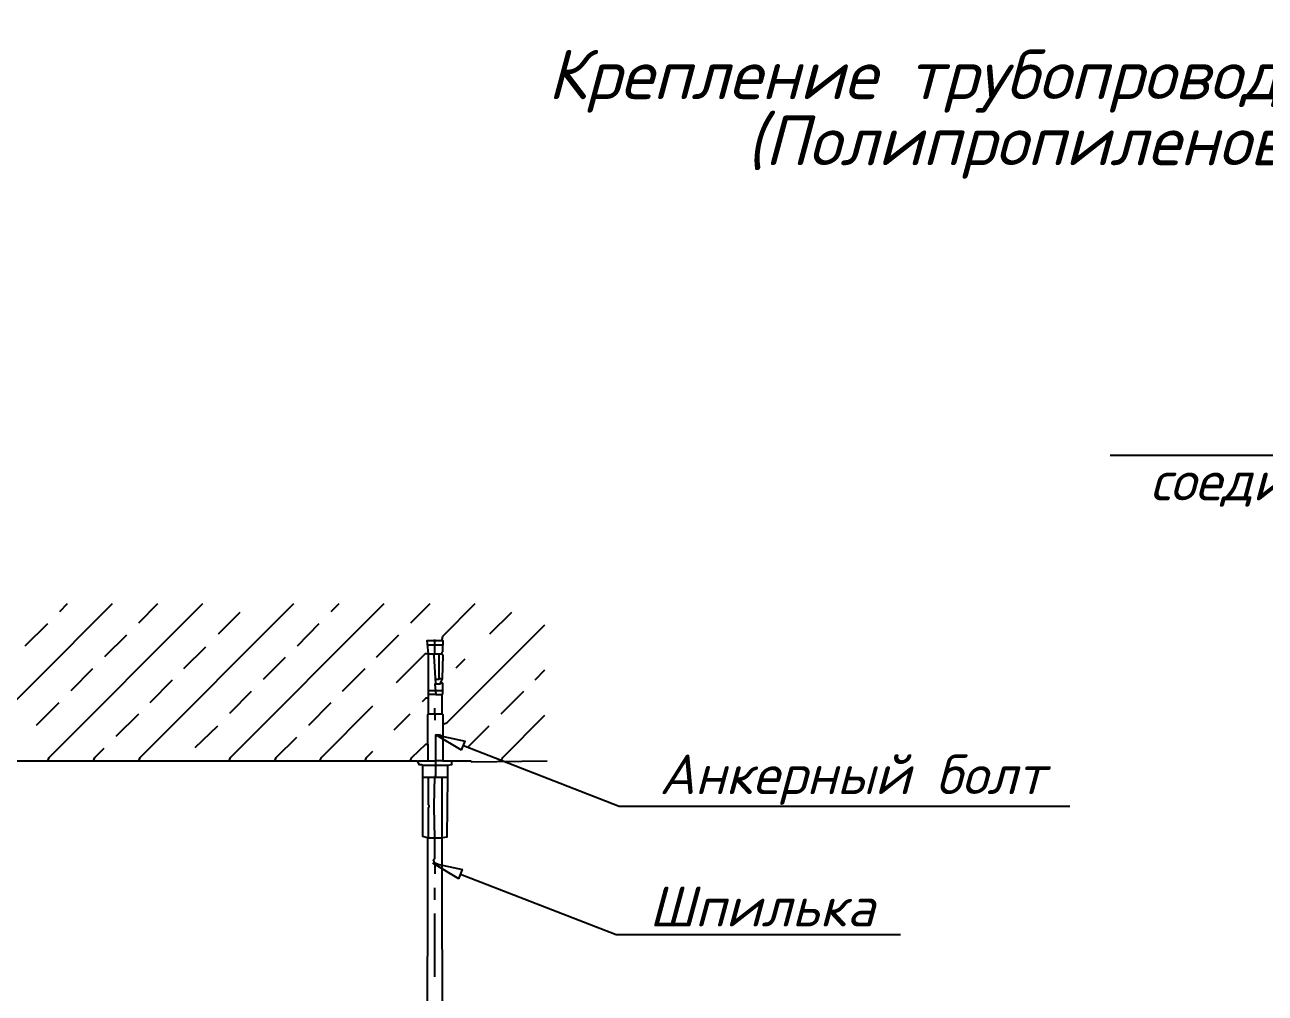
# Model space of a CAD drawing. Header units: millimetres. Extents: x -3689 to 3021565, y -698052 to -604547.
# Drawn here: x 2716896 to 2723154, y -693189 to -688305 of the extents above; entities that cross this region are included whole.
import ezdxf
from ezdxf import colors
from ezdxf.entities.mleader import LeaderData, LeaderLine
from ezdxf.math import Vec2, Vec3

# ---------------------------------------------------------------- set-up
doc = ezdxf.new("R2010")
doc.units = ezdxf.units.MM
doc.layers.get('0').update_dxf_attribs({"lineweight": 0})
doc.layers.add('PFV', color=7, linetype='Continuous')
doc.layers.add('ВК-текст К1', color=7, linetype='Continuous', lineweight=25)
doc.styles.add('SPDS', font='isocpeui.ttf')

# ---------------------------------------------------------------- blocks, each defined once
blk = doc.blocks.new('_ClosedBlank')
at = {"color": 0, "linetype": 'ByBlock', "lineweight": -2}
for p, q in [((-1, 0.167), (0, 0)), ((-1, 0.167), (-1, -0.167)), ((0, 0), (-1, -0.167))]:
    blk.add_line(p, q, dxfattribs=at)
blk = doc.blocks.new('_None')

msp = doc.modelspace()

# ---------------------------------------------------------------- linework, layer by layer
at = {"layer": 'PFV', "color": 0}
for points in [[(2716555.9604, -692018.3653, 0), (2716563.0774, -692000.5713, 0), (2717338.8784, -691224.7703, 0)], [(2717011.4764, -692018.3653, 0), (2717018.5934, -692000.5713, 0), (2717794.3944, -691224.7703, 0)], [(2717071.9744, -691263.9163, 0), (2717111.1204, -691224.7703, 0)], [(2717470.5514, -692018.3653, 0), (2717477.6684, -692000.5713, 0), (2718253.4694, -691224.7703, 0)], [(2717470.5514, -691320.8563, 0), (2717566.6364, -691224.7703, 0)], [(2717872.6864, -691377.7953, 0), (2717983.0064, -691267.4753, 0)], [(2717926.0674, -692018.3653, 0), (2717933.1844, -692000.5713, 0), (2718708.9854, -691224.7703, 0)], [(2718442.0814, -691263.9163, 0), (2718481.2274, -691224.7703, 0)], [(2718844.2164, -691320.8563, 0), (2718940.3014, -691224.7703, 0)], [(2719000.8004, -691406.2653, 0), (2719004.3584, -691388.4713, 0), (2719168.0594, -691224.7703, 0)], [(2719242.7924, -691377.7953, 0), (2719353.1134, -691267.4753, 0)], [(2716897.5974, -691438.2943, 0), (2717011.4764, -691324.4153, 0)], [(2718271.2624, -691438.2943, 0), (2718381.5834, -691324.4153, 0)], [(2719004.3584, -691833.3113, 0), (2719025.7114, -691826.1943, 0), (2719520.3734, -691331.5323, 0)], [(2717299.7324, -691491.6743, 0), (2717410.0524, -691381.3543, 0)], [(2718669.8394, -691495.2333, 0), (2718783.7184, -691381.3543, 0)], [(2718933.1844, -691477.4393, 0), (2718926.0674, -691409.8243, 0), (2719004.3584, -691409.8243, 0), (2719004.3584, -691434.7353, 0), (2718929.6254, -691434.7353, 0)], [(2718965.2124, -691434.7353, 0), (2718965.2124, -691406.2653, 0)], [(2717698.3094, -691552.1733, 0), (2717808.6294, -691441.8523, 0)], [(2718929.6254, -691434.7353, 0), (2718926.0674, -691431.1763, 0)], [(2718965.2124, -691477.4393, 0), (2718965.2124, -691434.7353, 0)], [(2718997.2414, -691477.4393, 0), (2719000.8004, -691473.8813, 0), (2719000.8004, -691470.3223, 0), (2719004.3584, -691466.7633, 0), (2719004.3584, -691434.7353, 0)], [(2718100.4444, -691605.5533, 0), (2718210.7644, -691495.2333, 0)], [(2718933.1844, -691477.4393, 0), (2718915.3904, -691477.4393, 0), (2718769.4834, -691623.3473, 0)], [(2718933.1844, -691779.9313, 0), (2718933.1844, -691477.4393, 0), (2718997.2414, -691477.4393, 0), (2719004.3584, -691484.5573, 0), (2719000.8004, -691601.9953, 0), (2718990.1234, -691630.4643, 0), (2718965.2124, -691630.4643, 0), (2718968.7714, -691683.8453, 0), (2718929.6254, -691683.8453, 0)], [(2718968.7714, -691626.9063, 0), (2718961.6544, -691488.1163, 0), (2718954.5364, -691477.4393, 0)], [(2718986.5654, -691601.9953, 0), (2718986.5654, -691477.4393, 0)], [(2718997.2414, -691477.4393, 0), (2718997.2414, -691480.9983, 0)], [(2719071.9744, -691548.6143, 0), (2719118.2374, -691502.3503, 0)], [(2717128.9134, -691662.4933, 0), (2717239.2344, -691552.1733, 0)], [(2718499.0204, -691666.0523, 0), (2718612.8994, -691552.1733, 0)], [(2719470.5514, -691609.1123, 0), (2719520.3734, -691559.2903, 0)], [(2717527.4904, -691722.9913, 0), (2717641.3694, -691609.1123, 0)], [(2718968.7714, -691605.5533, 0), (2718986.5654, -691605.5533, 0), (2718990.1234, -691601.9953, 0), (2718993.6824, -691601.9953, 0), (2718997.2414, -691605.5533, 0)], [(2719000.8004, -691779.9313, 0), (2719000.8004, -691683.8453, 0), (2719004.3584, -691680.2863, 0), (2719004.3584, -691626.9063, 0), (2719000.8004, -691623.3473, 0), (2719000.8004, -691626.9063, 0), (2718997.2414, -691623.3473, 0)], [(2716954.5364, -691836.8703, 0), (2717068.4154, -691722.9913, 0)], [(2717929.6254, -691776.3723, 0), (2718039.9464, -691666.0523, 0)], [(2718328.2024, -691836.8703, 0), (2718442.0814, -691722.9913, 0)], [(2718929.6254, -691701.6393, 0), (2718918.9494, -691701.6393, 0), (2718915.3904, -691705.1973, 0), (2718911.8324, -691708.7563, 0), (2718908.2734, -691712.3153, 0), (2718904.7144, -691715.8743, 0), (2718901.1554, -691719.4323, 0)], [(2718929.6254, -691662.4933, 0), (2718965.2124, -691662.4933, 0)], [(2718965.2124, -691662.4933, 0), (2719004.3584, -691662.4933, 0)], [(2718968.7714, -691683.8453, 0), (2719000.8004, -691683.8453, 0)], [(2719299.7324, -691779.9313, 0), (2719413.6114, -691666.0523, 0)], [(2717356.6724, -691893.8103, 0), (2717470.5514, -691779.9313, 0)], [(2718385.1414, -692018.3653, 0), (2718392.2594, -692000.5713, 0), (2718652.0454, -691740.7853, 0)], [(2718758.8074, -691861.7813, 0), (2718840.6574, -691779.9313, 0)], [(2718965.2124, -691779.9313, 0), (2718965.2124, -691751.4613, 0)], [(2718965.2124, -691779.9313, 0), (2718965.2124, -691811.9593, 0)], [(2717755.2484, -691950.7493, 0), (2717869.1274, -691840.4293, 0)], [(2718157.3834, -692018.3653, 0), (2718164.5014, -692000.5713, 0), (2718267.7044, -691897.3683, 0)], [(2717242.7924, -692018.3653, 0), (2717249.9104, -692000.5713, 0), (2717296.1734, -691954.3083, 0)], [(2718612.8994, -692018.3653, 0), (2718620.0174, -692000.5713, 0), (2718652.0454, -691968.5433, 0)], [(2718840.6574, -692018.3653, 0), (2718847.7754, -692000.5713, 0), (2718918.9494, -691932.9553, 0), (2718929.6254, -691932.9553, 0), (2718929.6254, -692018.3653, 0)], [(2718904.7144, -692039.7173, 0), (2718904.7144, -692036.1583, 0)], [(2718904.7144, -692100.2153, 0), (2718904.7144, -692039.7173, 0)], [(2718933.1844, -692402.7063, 0), (2718933.1844, -692253.2403, 0), (2718936.7434, -692249.6813, 0), (2718936.7434, -692242.5643, 0), (2718933.1844, -692239.0053, 0), (2718933.1844, -692100.2153, 0)]]:
    msp.add_polyline3d(points, dxfattribs=at)

# ---------------------------------------------------------------- texts
at = {"layer": 'ВК-текст К1', "insert": (2722667.4669, -688430.4313), "char_height": 250, "attachment_point": 2, "line_spacing_factor": 0.8, "style": 'SPDS', "bg_fill": 3, "box_fill_scale": 1.5, "bg_fill_color": 256, "bg_fill_true_color": 13158600, "bg_fill_transparency": 0}
msp.add_mtext('Крепление трубопровода к перекрытию\\P(Полипропиленовые трубы)', dxfattribs=at)

# ---------------------------------------------------------------- leaders
at = {"layer": 'ВК-текст К1'}
ml = msp.add_multileader_mtext('Standard', dxfattribs=at)
ml.set_content('Муфта \\Pсоединительная', color=256, style='SPDS')
ml.set_leader_properties(color=256, linetype='ByLayer', lineweight=-1)
ml.set_arrow_properties(name='CLOSEDBLANK')
ml.build(insert=Vec2(0, 0))
ml.multileader.update_dxf_attribs({"text_left_attachment_type": 6, "text_right_attachment_type": 6, "dogleg_length": 150, "arrow_head_size": 150})
ctx = ml.context
ctx.base_point, ctx.char_height, ctx.arrow_head_size, ctx.landing_gap_size, ctx.plane_origin = Vec3(2722507.0311, -690477.5627), 200, 150, 50, Vec3(2705364.6635, -689805.2504)
ctx.left_attachment, ctx.right_attachment, ctx.text_align_type = 6, 6, 1
notes = []
notes.append((ctx, [(1, (1, 1, 0), (2724811.5765, -690477.5627), (-1, 0), 150, [(0, [(2725191.8372, -692238.6381)], 0, [])])]))
ctx.mtext.insert, ctx.mtext.rotation, ctx.mtext.alignment, ctx.mtext.line_spacing_factor, ctx.mtext.line_spacing_style, ctx.mtext.flow_direction = Vec3(2723584.3038, -690237.5627), 6.283185307, 2, 0.8, 2, 5
ctx.mtext.has_bg_fill, ctx.mtext.bg_color, ctx.mtext.bg_scale_factor, ctx.mtext.bg_transparency, ctx.mtext.use_window_bg_color = 1, -1027028792, 1.5, 0, 1
ml = msp.add_multileader_mtext('Standard', dxfattribs=at)
ml.set_content('Анкерный болт', color=256, style='SPDS')
ml.set_leader_properties(color=256, linetype='ByLayer', lineweight=-1)
ml.set_arrow_properties(name='CLOSEDBLANK')
ml.build(insert=Vec2(0, 0))
ml.multileader.update_dxf_attribs({"text_left_attachment_type": 6, "text_right_attachment_type": 6, "dogleg_length": 150, "arrow_head_size": 150})
ctx = ml.context
ctx.base_point, ctx.char_height, ctx.arrow_head_size, ctx.landing_gap_size, ctx.plane_origin = Vec3(2720044.2576, -692245.4305), 200, 150, 50, Vec3(2702699.4024, -690387.4255)
ctx.left_attachment, ctx.right_attachment, ctx.text_align_type = 6, 6, 1
notes.append((ctx, [(0, (1, 1, 0), (2719894.2576, -692245.4305), (1, 0), 150, [(0, [(2718968.7714, -691886.6923)], 0, [])])]))
ctx.mtext.insert, ctx.mtext.rotation, ctx.mtext.alignment, ctx.mtext.line_spacing_factor, ctx.mtext.line_spacing_style, ctx.mtext.flow_direction = Vec3(2721069.7122, -691985.4305), 6.283185307, 2, 0.8, 2, 5
ctx.mtext.has_bg_fill, ctx.mtext.bg_color, ctx.mtext.bg_scale_factor, ctx.mtext.bg_transparency, ctx.mtext.use_window_bg_color = 1, -1027028792, 1.5, 0, 1
for ctx, leaders in notes:
    for number, flags, end, landing, length, lines in leaders:
        leader = LeaderData()
        leader.index, (leader.has_last_leader_line, leader.has_dogleg_vector, leader.attachment_direction) = number, flags
        leader.last_leader_point, leader.dogleg_vector, leader.dogleg_length = Vec3(end), Vec3(landing), length
        for number, points, colour, breaks in lines:
            line = LeaderLine()
            line.index, line.vertices, line.color, line.breaks = number, Vec3.list(points), colors.encode_raw_color(colour), breaks
            leader.lines.append(line)
        ctx.leaders.append(leader)

# ---------------------------------------------------------------- next in the draw order: linework, layer by layer
at = {"layer": 'PFV', "color": 0}
for points in [[(2718929.6254, -691932.9553, 0), (2718929.6254, -691783.4893, 0), (2718933.1844, -691779.9313, 0), (2719000.8004, -691779.9313, 0), (2719004.3584, -691783.4893, 0), (2719004.3584, -691893.8103, 0)], [(2719128.9134, -691950.7493, 0), (2719239.2344, -691840.4293, 0)], [(2719299.7324, -692018.3653, 0), (2719306.8494, -692000.5713, 0), (2719520.3734, -691787.0483, 0)], [(2718968.7714, -692036.1583, 0), (2718968.7714, -691886.6923, 0), (2718990.1234, -691886.6923, 0), (2719004.3584, -691893.8103, 0), (2719004.3584, -692018.3653, 0), (2718968.7714, -692018.3653, 0)], [(2718879.8034, -692021.9233, 0), (2718883.3624, -692018.3653, 0), (2718968.7714, -692018.3653, 0)], [(2718965.2124, -692096.6573, 0), (2718968.7714, -692093.0983, 0), (2718968.7714, -692036.1583, 0)], [(2719004.3584, -692018.3653, 0), (2719050.6224, -692018.3653, 0)], [(2719029.2694, -692039.7173, 0), (2719050.6224, -692036.1583, 0), (2719050.6224, -692018.3653, 0), (2719143.1484, -692018.3653, 0), (2719150.2664, -692021.9233, 0), (2719531.0494, -692018.3653, 0)], [(2719150.2664, -692021.9233, 0), (2719150.2664, -692018.3653, 0)], [(2718965.2124, -692406.2653, 0), (2718961.6544, -692253.2403, 0), (2718961.6544, -692242.5643, 0), (2718965.2124, -692096.6573, 0)], [(2718926.0674, -692406.2653, 0), (2718904.7144, -692399.1483, 0), (2718904.7144, -692100.2153, 0), (2719000.8004, -692100.2153, 0)]]:
    msp.add_polyline3d(points, dxfattribs=at)

# ---------------------------------------------------------------- next in the draw order: leaders
ml = msp.add_multileader_mtext('Standard')
ml.set_content('\\A1;\\pxt7;П-образный оцинк. перфорированный профиль\\Pt=1.5 мм', color=256, style='SPDS')
ml.set_leader_properties(color=256, linetype='ByLayer', lineweight=-1)
ml.build(insert=Vec2(0, 0))
ml.multileader.update_dxf_attribs({"text_left_attachment_type": 6, "text_right_attachment_type": 6, "dogleg_length": 50, "arrow_head_size": 125, "scale": 50})
ctx = ml.context
ctx.base_point, ctx.scale, ctx.char_height, ctx.arrow_head_size, ctx.landing_gap_size, ctx.plane_origin = Vec3(2827171.7315, -690428.9785), 50, 100, 125, 1, Vec3(2828642.2174, -685958.5988)
ctx.left_attachment, ctx.right_attachment, ctx.text_align_type = 6, 6, 2
notes = []
notes.append((ctx, [(1, (1, 1, 0), (2828926.383, -690428.9785), (-1, 0), 50, [(1, [(2829277.6893, -690807.4111)], 0, [])])]))
ctx.mtext.insert, ctx.mtext.width, ctx.mtext.defined_height, ctx.mtext.alignment, ctx.mtext.flow_direction = Vec3(2828875.383, -690308.9785), 2360.20744, 738.4865, 3, 5
ml = msp.add_multileader_mtext('Standard')
ml.set_content('\\A1;\\pxt7;Саморез для газобетона с дюбелем\\Pшаг 0,3...0,5 м', color=256, style='SPDS')
ml.set_leader_properties(color=256, linetype='ByLayer', lineweight=-1)
ml.build(insert=Vec2(0, 0))
ml.multileader.update_dxf_attribs({"text_left_attachment_type": 6, "text_right_attachment_type": 6, "dogleg_length": 50, "arrow_head_size": 125, "scale": 50})
ctx = ml.context
ctx.base_point, ctx.scale, ctx.char_height, ctx.arrow_head_size, ctx.landing_gap_size, ctx.plane_origin = Vec3(2775112.6593, -690501.1478), 50, 100, 125, 1, Vec3(2775390.0697, -685704.1748)
ctx.left_attachment, ctx.right_attachment, ctx.text_align_type = 6, 6, 2
notes.append((ctx, [(1, (1, 1, 0), (2776904.9624, -690501.1478), (-1, 0), 50, [(1, [(2776703.974, -691390.7262), (2779693.3983, -691344.1887)], 0, [])])]))
ctx.mtext.insert, ctx.mtext.width, ctx.mtext.defined_height, ctx.mtext.alignment, ctx.mtext.flow_direction = Vec3(2776853.9624, -690381.1478), 1977.214218, 738.4865, 3, 5
ml = msp.add_multileader_mtext('Standard')
ml.set_content('\\A1;\\pxt7;Болт М8', color=256, style='SPDS')
ml.set_leader_properties(color=256, linetype='ByLayer', lineweight=-1)
ml.build(insert=Vec2(0, 0))
ml.multileader.update_dxf_attribs({"text_left_attachment_type": 6, "text_right_attachment_type": 6, "dogleg_length": 50, "arrow_head_size": 125, "scale": 50})
ctx = ml.context
ctx.base_point, ctx.scale, ctx.char_height, ctx.arrow_head_size, ctx.landing_gap_size, ctx.plane_origin = Vec3(2780436.3646, -690762.6562), 50, 100, 125, 1, Vec3(2784415.4034, -686141.4166)
ctx.left_attachment, ctx.right_attachment, ctx.text_align_type = 6, 6, 2
notes.append((ctx, [(1, (1, 1, 0), (2781050.9404, -690762.6562), (-1, 0), 50, [(0, [(2781393.8736, -691061.023)], 0, [])])]))
ctx.mtext.insert, ctx.mtext.width, ctx.mtext.defined_height, ctx.mtext.alignment, ctx.mtext.flow_direction = Vec3(2780999.9404, -690642.6562), 1977.214218, 738.4865, 3, 5
ml = msp.add_multileader_mtext('Standard')
ml.set_content('\\A1;\\pxt7;Болт М8{\\L\\PШайба М8 х2\\PГайка М8}', color=256, style='SPDS')
ml.set_leader_properties(color=256, linetype='ByLayer', lineweight=-1)
ml.set_arrow_properties(name='NONE')
ml.build(insert=Vec2(0, 0))
ml.multileader.update_dxf_attribs({"text_left_attachment_type": 8, "text_right_attachment_type": 6, "dogleg_length": 50, "arrow_head_size": 125, "scale": 50})
ctx = ml.context
ctx.base_point, ctx.scale, ctx.char_height, ctx.arrow_head_size, ctx.landing_gap_size, ctx.plane_origin = Vec3(2798450.2031, -690944.9282), 50, 100, 125, 1, Vec3(2800427.043, -686419.6858)
ctx.left_attachment, ctx.right_attachment, ctx.text_align_type = 8, 6, 2
notes.append((ctx, [(1, (1, 1, 0), (2799371.597, -690944.9282), (-1, 0), 50, [(1, [(2799987.2305, -690944.9093)], 0, [])])]))
ctx.mtext.insert, ctx.mtext.width, ctx.mtext.defined_height, ctx.mtext.alignment, ctx.mtext.flow_direction = Vec3(2799320.597, -690824.9282), 2360.20744, 738.4865, 3, 5
ml = msp.add_multileader_mtext('Standard')
ml.set_content('\\A1;\\pxt7;Болт М8{\\L\\PШайба М8 х2\\PГайка М8}', color=256, style='SPDS')
ml.set_leader_properties(color=256, linetype='ByLayer', lineweight=-1)
ml.set_arrow_properties(name='NONE')
ml.build(insert=Vec2(0, 0))
ml.multileader.update_dxf_attribs({"text_left_attachment_type": 8, "text_right_attachment_type": 6, "dogleg_length": 50, "arrow_head_size": 125, "scale": 50})
ctx = ml.context
ctx.base_point, ctx.scale, ctx.char_height, ctx.arrow_head_size, ctx.landing_gap_size, ctx.plane_origin = Vec3(2823490.0734, -690944.9282), 50, 100, 125, 1, Vec3(2825466.9133, -686419.6858)
ctx.left_attachment, ctx.right_attachment, ctx.text_align_type = 8, 6, 2
notes.append((ctx, [(1, (1, 1, 0), (2824411.4673, -690944.9282), (-1, 0), 50, [(1, [(2825027.1008, -690944.9093)], 0, [])])]))
ctx.mtext.insert, ctx.mtext.width, ctx.mtext.defined_height, ctx.mtext.alignment, ctx.mtext.flow_direction = Vec3(2824360.4673, -690824.9282), 2360.20744, 738.4865, 3, 5
ml = msp.add_multileader_mtext('Standard')
ml.set_content('\\A1;\\pxt7;Шайба М8', color=256, style='SPDS')
ml.set_leader_properties(color=256, linetype='ByLayer', lineweight=-1)
ml.build(insert=Vec2(0, 0))
ml.multileader.update_dxf_attribs({"text_left_attachment_type": 6, "text_right_attachment_type": 6, "dogleg_length": 50, "arrow_head_size": 125, "scale": 50})
ctx = ml.context
ctx.base_point, ctx.scale, ctx.char_height, ctx.arrow_head_size, ctx.landing_gap_size, ctx.plane_origin = Vec3(2780271.7873, -691956.8145), 50, 100, 125, 1, Vec3(2782444.4574, -687608.7036)
ctx.left_attachment, ctx.right_attachment, ctx.text_align_type = 6, 6, 2
notes.append((ctx, [(1, (1, 1, 0), (2780979.1661, -691956.8145), (-1, 0), 50, [(1, [(2781295.6065, -691114.2998), (2781295.6065, -691609.2637)], 0, [])])]))
ctx.mtext.insert, ctx.mtext.width, ctx.mtext.defined_height, ctx.mtext.alignment, ctx.mtext.flow_direction = Vec3(2780928.1661, -691836.8145), 1977.214218, 738.4865, 3, 5
ml = msp.add_multileader_mtext('Standard')
ml.set_content('\\A1;\\pxt7;Коротыш (уголок) \\Pиз L-образного оцинк. перфорированного профиля t=1.5 мм\\PL=100-200 мм\\P(крепить к газобетону в 2х точках)', color=256, style='SPDS')
ml.set_leader_properties(color=256, linetype='ByLayer', lineweight=-1)
ml.build(insert=Vec2(0, 0))
ml.multileader.update_dxf_attribs({"text_left_attachment_type": 6, "text_right_attachment_type": 6, "dogleg_length": 50, "arrow_head_size": 125, "scale": 50})
ctx = ml.context
ctx.base_point, ctx.scale, ctx.char_height, ctx.arrow_head_size, ctx.landing_gap_size, ctx.plane_origin = Vec3(2840976.754, -691920.7097), 50, 100, 125, 1, Vec3(2841375.8236, -686679.6288)
ctx.left_attachment, ctx.right_attachment, ctx.text_align_type = 6, 6, 2
notes.append((ctx, [(1, (1, 1, 0), (2843481.6328, -691920.7097), (-1, 0), 50, [(1, [(2843676.3008, -691157.4111)], 0, [])])]))
ctx.mtext.insert, ctx.mtext.width, ctx.mtext.defined_height, ctx.mtext.alignment, ctx.mtext.flow_direction = Vec3(2843430.6328, -691790.7097), 2509.464213, 738.4865, 3, 5
ml = msp.add_multileader_mtext('Standard')
ml.set_content('\\A1;\\pxt7;Коротыш \\Pиз П-образного оцинк. перфорированного профиля t=1.5 мм\\PL=100-200 мм\\P(крепить к газобетону в 2х точках по краям)', color=256, style='SPDS')
ml.set_leader_properties(color=256, linetype='ByLayer', lineweight=-1)
ml.build(insert=Vec2(0, 0))
ml.multileader.update_dxf_attribs({"text_left_attachment_type": 6, "text_right_attachment_type": 6, "dogleg_length": 50, "arrow_head_size": 125, "scale": 50})
ctx = ml.context
ctx.base_point, ctx.scale, ctx.char_height, ctx.arrow_head_size, ctx.landing_gap_size, ctx.plane_origin = Vec3(2796720.932, -691968.7796), 50, 100, 125, 1, Vec3(2797329.2675, -685201.9358)
ctx.left_attachment, ctx.right_attachment, ctx.text_align_type = 6, 6, 2
notes.append((ctx, [(1, (1, 1, 0), (2799176.1138, -691968.7796), (-1, 0), 50, [(1, [(2799546.4137, -691497.4111)], 0, [])])]))
ctx.mtext.insert, ctx.mtext.width, ctx.mtext.defined_height, ctx.mtext.alignment, ctx.mtext.flow_direction = Vec3(2799125.1138, -691838.7796), 2509.464213, 738.4865, 3, 5
ml = msp.add_multileader_mtext('Standard')
ml.set_content('\\A1;\\pxt7;Коротыш \\Pиз П-образного оцинк. перфорированного профиля t=1.5 мм\\PL=100-200 мм\\P(крепить к газобетону в 2х точках)', color=256, style='SPDS')
ml.set_leader_properties(color=256, linetype='ByLayer', lineweight=-1)
ml.build(insert=Vec2(0, 0))
ml.multileader.update_dxf_attribs({"text_left_attachment_type": 6, "text_right_attachment_type": 6, "dogleg_length": 50, "arrow_head_size": 125, "scale": 50})
ctx = ml.context
ctx.base_point, ctx.scale, ctx.char_height, ctx.arrow_head_size, ctx.landing_gap_size, ctx.plane_origin = Vec3(2821711.1053, -691968.7796), 50, 100, 125, 1, Vec3(2822369.1378, -685201.9358)
ctx.left_attachment, ctx.right_attachment, ctx.text_align_type = 6, 6, 2
notes.append((ctx, [(1, (1, 1, 0), (2824215.9841, -691968.7796), (-1, 0), 50, [(1, [(2824586.284, -691497.4111)], 0, [])])]))
ctx.mtext.insert, ctx.mtext.width, ctx.mtext.defined_height, ctx.mtext.alignment, ctx.mtext.flow_direction = Vec3(2824164.9841, -691838.7796), 2509.464213, 738.4865, 3, 5
at = {"layer": 'ВК-текст К1'}
ml = msp.add_multileader_mtext('Standard', dxfattribs=at)
ml.set_content('Шпилька', color=256, style='SPDS')
ml.set_leader_properties(color=256, linetype='ByLayer', lineweight=-1)
ml.set_arrow_properties(name='CLOSEDBLANK')
ml.build(insert=Vec2(0, 0))
ml.multileader.update_dxf_attribs({"text_left_attachment_type": 6, "text_right_attachment_type": 6, "dogleg_length": 150, "arrow_head_size": 150})
ctx = ml.context
ctx.base_point, ctx.char_height, ctx.arrow_head_size, ctx.landing_gap_size, ctx.plane_origin = Vec3(2720030.0226, -692893.1175), 200, 150, 50, Vec3(2702685.1674, -691035.1125)
ctx.left_attachment, ctx.right_attachment, ctx.text_align_type = 6, 6, 1
notes.append((ctx, [(0, (1, 1, 0), (2719880.0226, -692893.1175), (1, 0), 150, [(0, [(2718954.5364, -692534.3793)], 0, [])])]))
ctx.mtext.insert, ctx.mtext.rotation, ctx.mtext.alignment, ctx.mtext.line_spacing_factor, ctx.mtext.line_spacing_style, ctx.mtext.flow_direction = Vec3(2720614.3408, -692653.1175), 6.283185307, 2, 0.8, 2, 5
ctx.mtext.has_bg_fill, ctx.mtext.bg_color, ctx.mtext.bg_scale_factor, ctx.mtext.bg_transparency, ctx.mtext.use_window_bg_color = 1, -1027028792, 1.5, 0, 1
for ctx, leaders in notes:
    for number, flags, end, landing, length, lines in leaders:
        leader = LeaderData()
        leader.index, (leader.has_last_leader_line, leader.has_dogleg_vector, leader.attachment_direction) = number, flags
        leader.last_leader_point, leader.dogleg_vector, leader.dogleg_length = Vec3(end), Vec3(landing), length
        for number, points, colour, breaks in lines:
            line = LeaderLine()
            line.index, line.vertices, line.color, line.breaks = number, Vec3.list(points), colors.encode_raw_color(colour), breaks
            leader.lines.append(line)
        ctx.leaders.append(leader)

# ---------------------------------------------------------------- next in the draw order: linework, layer by layer
at = {"layer": 'PFV', "color": 0}
for points in [[(2714897.5974, -694797.0119, 0), (2714901.1554, -692402.7063, 0), (2714911.8324, -692402.7063, 0), (2714958.0954, -692406.2653, 0), (2714993.6824, -692402.7063, 0), (2715000.8004, -692395.5893, 0), (2715000.8004, -692039.7173, 0), (2715022.1524, -692032.6003, 0), (2715022.1524, -692018.3653, 0), (2718876.2444, -692018.3653, 0), (2718883.3624, -692036.1583, 0), (2718897.5974, -692036.1583, 0), (2718904.7144, -692039.7173, 0), (2719029.2694, -692039.7173, 0), (2719029.2694, -692100.2153, 0)], [(2716417.1704, -694797.0119, 0), (2719004.3584, -694793.4529, 0), (2719000.8004, -692360.0023, 0), (2719000.8004, -692100.2153, 0), (2719029.2694, -692100.2153, 0), (2719025.7114, -692402.7063, 0), (2719004.3584, -692406.2653, 0)], [(2718926.0674, -694797.0119, 0), (2718929.6254, -692406.2653, 0), (2719004.3584, -692406.2653, 0)], [(2719004.3584, -692545.0553, 0), (2718986.5654, -692541.4963, 0), (2718965.2124, -692534.3793, 0), (2718958.0954, -692516.5853, 0), (2718965.2124, -692509.4683, 0), (2718965.2124, -692406.2653, 0)], [(2718965.2124, -692534.3793, 0), (2718965.2124, -692587.7603, 0)], [(2718965.2124, -692719.4323, 0), (2718965.2124, -692658.9343, 0)], [(2718965.2124, -693107.3333, 0), (2718965.2124, -692787.0483, 0)]]:
    msp.add_polyline3d(points, dxfattribs=at)

doc.saveas('drawing.dxf')
